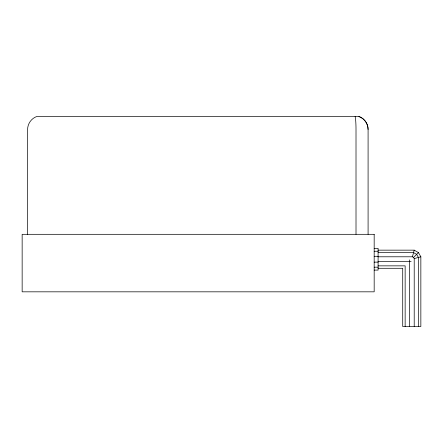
<?xml version="1.0" encoding="UTF-8"?>
<svg xmlns="http://www.w3.org/2000/svg" width="443" height="443" viewBox="0 0 443 443"><rect width="100%" height="100%" fill="white"/><g stroke="black" fill="none" stroke-linecap="round" stroke-linejoin="round"><path stroke-width="0.66" d="M378.1 256.79L412.433 256.79L414.211 250.151L418.419 252.582L420.85 256.79L420.85 326.519L402.715 326.519L402.715 268.286L378.1 268.286M414.211 326.519L414.211 258.568L413.563 257.438L418.419 252.582M414.211 258.568L420.85 256.79M368.089 234.314L368.089 129.483A13.788 13.722 90 0 0 358.869 116.487L36.841 116.481C31.425 118.314 27.56 123.769 27.621 129.483L27.621 234.314M374.174 248.34L378.1 248.34L378.1 270.097L374.174 270.097M378.1 250.151L414.211 250.151M374.174 251.253L378.1 251.253M378.1 252.582L413.563 252.582L416.641 254.36L418.419 257.438L418.419 326.519M374.174 256.303L378.1 256.303M378.1 261.647L411.132 261.647M374.174 262.134L378.1 262.134M378.1 265.855L405.146 265.855L405.146 326.519M374.174 267.184L378.1 267.184M412.433 256.79L413.563 257.438M409.354 259.869L409.354 326.519M356.011 234.314L356.011 129.483A13.788 1.351 90 0 0 355.103 116.487M358.869 116.481A13.783 13.777 -90 0 1 368.089 129.483M374.174 234.314L22.15 234.314L22.15 291.826L374.174 291.826L374.174 234.314"/></g></svg>
